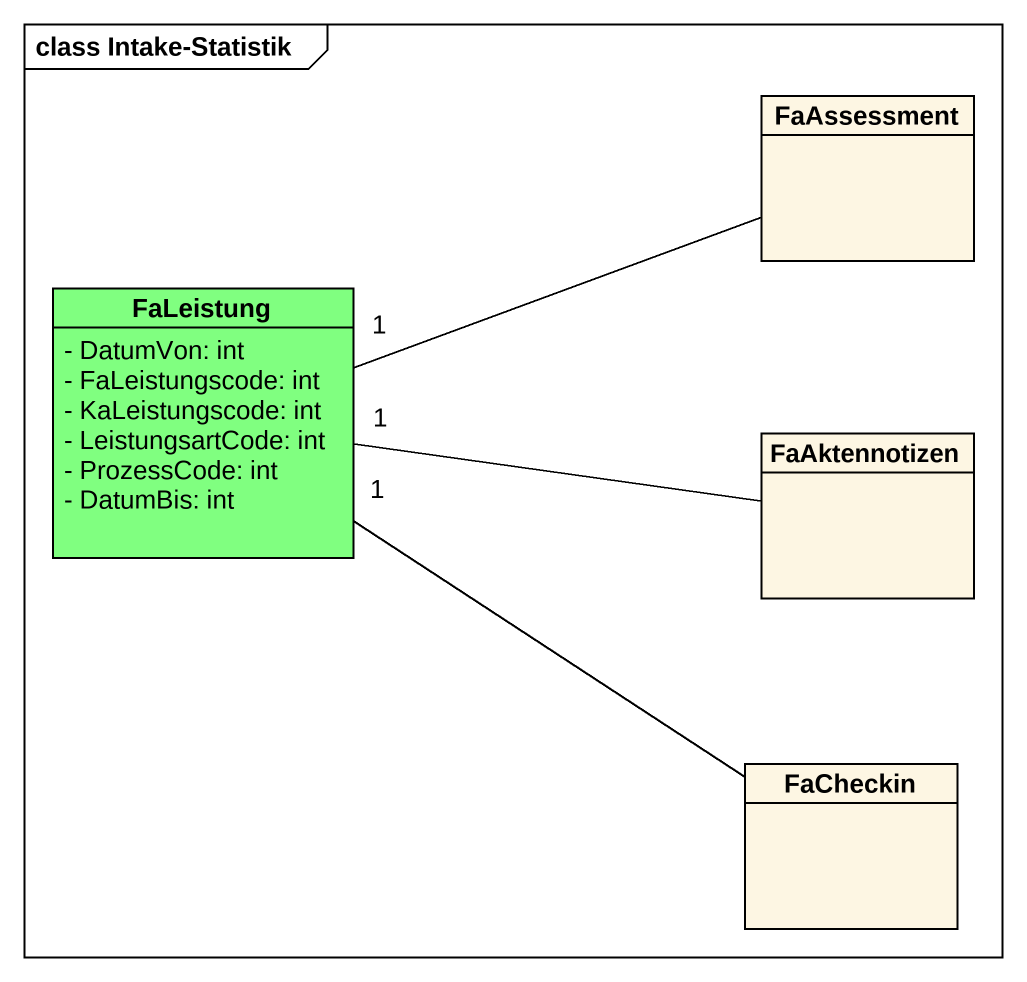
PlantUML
@startuml
mainframe class Intake-Statistik
hide circle
hide empty members
skinparam classAttributeIconSize 0
class FaAssessment
class FaLeistung #80FF80 {
  - DatumVon: int
  - FaLeistungscode: int
  - KaLeistungscode: int
  - LeistungsartCode: int
  - ProzessCode: int
  - DatumBis: int
}
class FaAktennotizen
class FaCheckin
FaAssessment -left- "1" FaLeistung
FaAktennotizen -left- "1" FaLeistung
FaCheckin -up- "1" FaLeistung
@enduml
